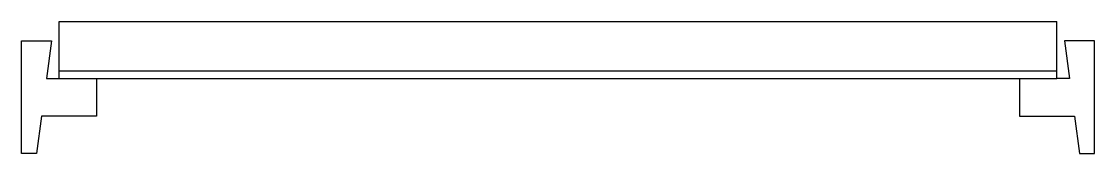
# Model space of a CAD drawing. Header units: millimetres. Extents: x 0 to 714, y -74 to 14.
import ezdxf

# ---------------------------------------------------------------- set-up
doc = ezdxf.new("R2010")
doc.units = ezdxf.units.MM
doc.layers.add('KwikScaf Matrix', color=7, linetype='Continuous')

# ---------------------------------------------------------------- blocks, each defined once
blk = doc.blocks.new('2D Transom 0.7 Metre')
at = {"color": 0, "extrusion": (0, 1, -1.83691e-16)}
for p, q in [((25, 63), (689, 63)), ((25, 30), (25, 63)), ((689, 30), (689, 63)), ((0, -25), (0, 50)), ((0, 50), (20, 50)), ((20, 50), (16.67, 25)), ((694, 50), (697.33, 25)), ((714, 50), (694, 50)), ((714, -25), (714, 50)), ((25, 30), (689, 30)), ((25, 25), (25, 30)), ((689, 25), (689, 30)), ((16.67, 25), (25, 25)), ((25, 25), (689, 25)), ((50, 25), (50, 0)), ((664, 25), (664, 0)), ((697.33, 25), (689, 25)), ((50, 0), (13.33, 0)), ((664, 0), (700.67, 0)), ((700.67, 0), (704, -25)), ((13.33, 0), (10, -25)), ((10, -25), (0, -25)), ((704, -25), (714, -25))]:
    blk.add_line(p, q, dxfattribs=at)

msp = doc.modelspace()

# ---------------------------------------------------------------- block references
at = {"layer": 'KwikScaf Matrix'}
msp.add_blockref('2D Transom 0.7 Metre', (0, -49), dxfattribs=at)

doc.saveas('drawing.dxf')
